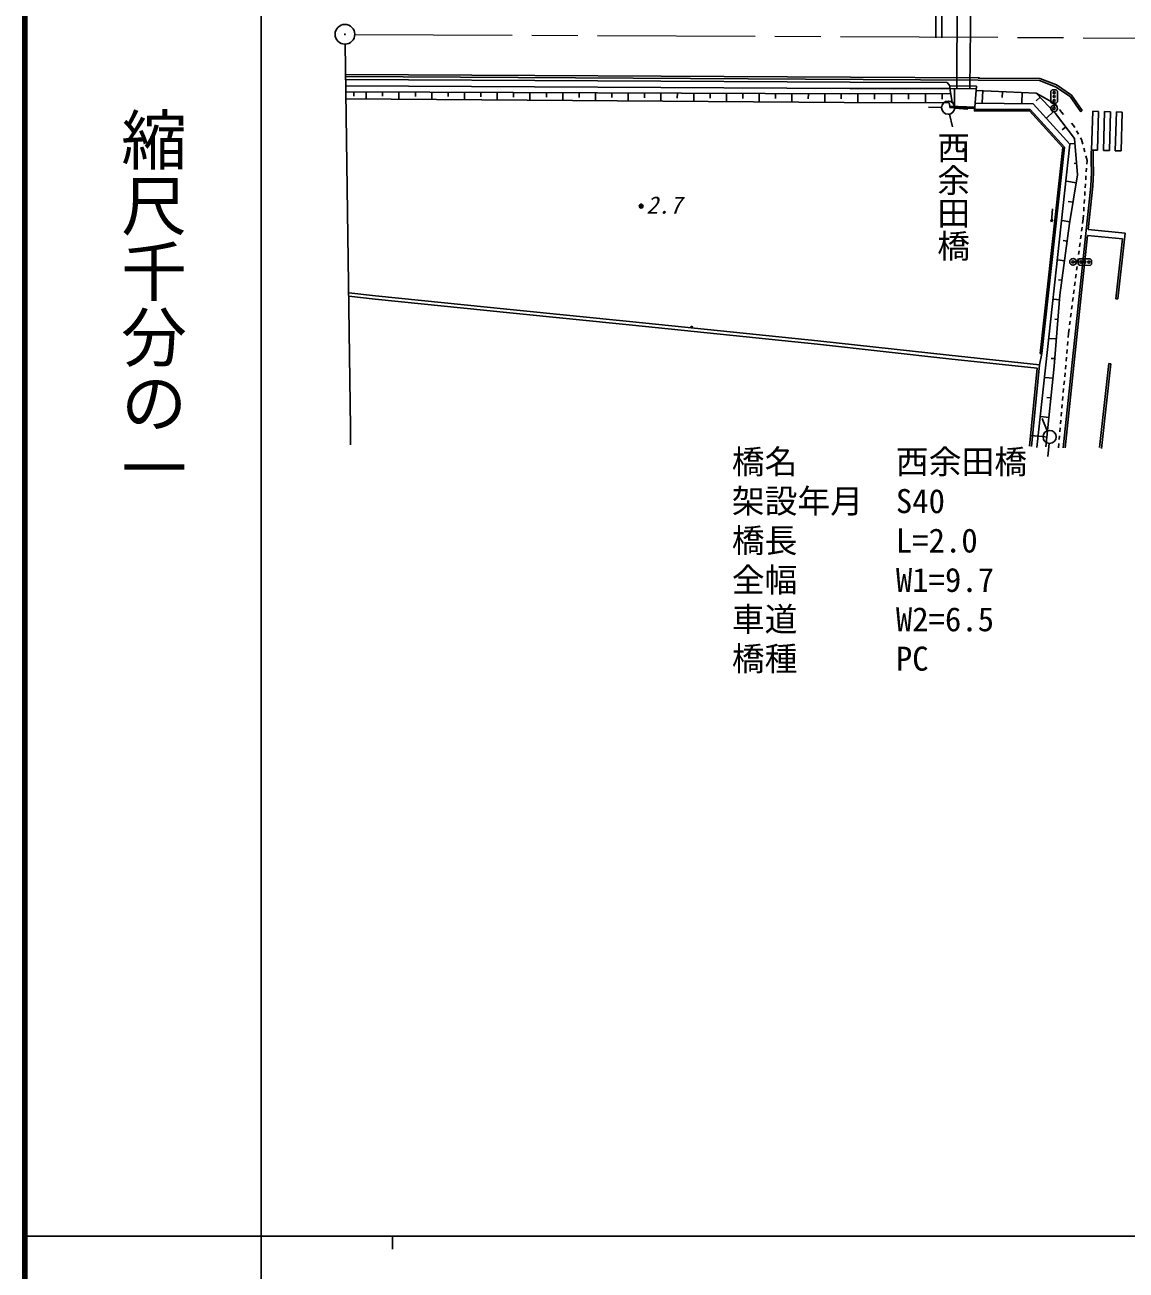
# Model space of a CAD drawing. Units: millimetres, scale not verified. Extents: x 40000 to 680000, y 20000 to 380000.
# Drawn here: x 40000 to 123900, y 202409 to 297259 of the extents above; entities that cross this region are included whole.
import ezdxf
from ezdxf.enums import TextEntityAlignment as Align

# ---------------------------------------------------------------- set-up
doc = ezdxf.new("R2010")
doc.units = ezdxf.units.MM
doc.header["$LTSCALE"] = 1000
doc.linetypes.add('CHAIN', pattern=[18.5, 12, -1.5, 3.5, -1.5])
for name, color, linetype, lineweight in [('M-BGD', 7, 'Continuous', 25), ('M-BMK', 2, 'CHAIN', 13), ('M-BMK-OTRS', 5, 'Continuous', 25), ('M-BMK-SRVR', 3, 'Continuous', 25), ('M-STR-STR1', 1, 'Continuous', 25), ('M-TTL', 2, 'Continuous', 140), ('M-TTL-BAND', 7, 'Continuous', 25)]:
    doc.layers.add(name, color=color, linetype=linetype, lineweight=lineweight)
doc.styles.add('@ＭＳ ゴシック', font='')
doc.styles.add('ＭＳ ゴシック', font='')
doc.styles.get('@ＭＳ ゴシック').set_extended_font_data('@MS Gothic')
doc.styles.get('ＭＳ ゴシック').set_extended_font_data('MS Gothic')

msp = doc.modelspace()

# ---------------------------------------------------------------- linework, layer by layer
at = {"layer": 'M-BGD'}
for p, q in [((109411, 299247), (109416, 296263)), ((109861, 299248), (109866, 296264)), ((102894, 293282), (64427, 293493)), ((112631, 293061), (64429, 293329)), ((102865, 292893), (64432, 293099)), ((112721, 293218), (102894, 293282)), ((117328, 293171), (112632, 293211)), ((118593, 292688), (117328, 293171)), ((64439, 292611), (102841, 292407)), ((64445, 292171), (102808, 292006)), ((65074, 292168), (65072, 291839)), ((66007, 292164), (66005, 291613)), ((67254, 292159), (67253, 291826)), ((68502, 292153), (68500, 291595)), ((69749, 292148), (69748, 291811)), ((70997, 292143), (70995, 291577)), ((102841, 292407), (110473, 292411)), ((110257, 292870), (102865, 292893)), ((110476, 292611), (110257, 292870)), ((110473, 292411), (110476, 292611)), ((112492, 292388), (110473, 292411)), ((110473, 292411), (110648, 291363)), ((112494, 292588), (110476, 292611)), ((110822, 291300), (110814, 292402)), ((112494, 292588), (112347, 290700)), ((112468, 292251), (117059, 292059)), ((117300, 293022), (112631, 293061)), ((112982, 292229), (112945, 291343)), ((114481, 292167), (114462, 291723)), ((118523, 292554), (117300, 293022)), ((118164, 291405), (118168, 292205)), ((118569, 292302), (118269, 292304)), ((119631, 291796), (118523, 292554)), ((119738, 291904), (118593, 292688)), ((118668, 292202), (118664, 291402)), ((64453, 291624), (102431, 291354)), ((72244, 292137), (72243, 291796)), ((73492, 292132), (73489, 291560)), ((74739, 292127), (74738, 291781)), ((75987, 292121), (75984, 291542)), ((77234, 292116), (77233, 291766)), ((78482, 292110), (78479, 291524)), ((79730, 292105), (79728, 291751)), ((80977, 292100), (80974, 291506)), ((82225, 292094), (82223, 291736)), ((83472, 292089), (83469, 291489)), ((84720, 292084), (84718, 291721)), ((85967, 292078), (85964, 291471)), ((87215, 292073), (87213, 291706)), ((88462, 292067), (88459, 291453)), ((89710, 292062), (89708, 291691)), ((90957, 292057), (90954, 291436)), ((92205, 292051), (92203, 291677)), ((93452, 292046), (93449, 291418)), ((94700, 292041), (94698, 291662)), ((95947, 292035), (95944, 291400)), ((97195, 292030), (97193, 291647)), ((98442, 292024), (98439, 291382)), ((99690, 292019), (99688, 291632)), ((100937, 292014), (100934, 291365)), ((102185, 292008), (102183, 291617)), ((102431, 291354), (110425, 291331)), ((102808, 292006), (110536, 292022)), ((103452, 292007), (103454, 291348)), ((104740, 292010), (104741, 291607)), ((106028, 292012), (106030, 291331)), ((107316, 292015), (107317, 291600)), ((108604, 292018), (108606, 291314)), ((109892, 292021), (109893, 291592)), ((110425, 291331), (110469, 291079)), ((110648, 291363), (110822, 291300)), ((110822, 291300), (110829, 291062)), ((112394, 291299), (116822, 291252)), ((115979, 292104), (115946, 291311)), ((116822, 291252), (119603, 288181)), ((117346, 291753), (117057, 291482)), ((117059, 292059), (118495, 291249)), ((117059, 292059), (118511, 290513)), ((118564, 291302), (118264, 291304)), ((118414, 291303), (118412, 290987)), ((118648, 291051), (118495, 291249)), ((120443, 290648), (119631, 291796)), ((120565, 290734), (119738, 291904)), ((109848, 290966), (108848, 290989)), ((110453, 290465), (110664, 289488)), ((110469, 291079), (110464, 290979)), ((112363, 290900), (110464, 290979)), ((112367, 291000), (110469, 291079)), ((110846, 290917), (111843, 290844)), ((116536, 290701), (112347, 290700)), ((116590, 290821), (112356, 290820)), ((119069, 287910), (116536, 290701)), ((119194, 287951), (116590, 290821)), ((118373, 290660), (117861, 290179)), ((118511, 290513), (119977, 288616)), ((118983, 290614), (118830, 290813)), ((119143, 290435), (118983, 290614)), ((120443, 290648), (120565, 290734)), ((121271, 287727), (121353, 290679)), ((121353, 290679), (121803, 290667)), ((121803, 290667), (121721, 287714)), ((122173, 287702), (122255, 290654)), ((122255, 290654), (122705, 290642)), ((122705, 290642), (122623, 287689)), ((123076, 287677), (123158, 290629)), ((123158, 290629), (123608, 290617)), ((123608, 290617), (123526, 287664)), ((119305, 289485), (119027, 289271)), ((119904, 289586), (119744, 289765)), ((119985, 289445), (119904, 289586)), ((119977, 288616), (120198, 285836)), ((120282, 288924), (120133, 289185)), ((120511, 288523), (120431, 288664)), ((120604, 288164), (120511, 288523)), ((119603, 288181), (117097, 265067)), ((117357, 272232), (119069, 287910)), ((117477, 272219), (119194, 287951)), ((120009, 288216), (119651, 288188)), ((120754, 287583), (120679, 287873)), ((121238, 287657), (121250, 286905)), ((121721, 287714), (121271, 287727)), ((121388, 287660), (121400, 286907)), ((122623, 287689), (122173, 287702)), ((123526, 287664), (123076, 287677)), ((120127, 286721), (119948, 286707)), ((120921, 286933), (120828, 287292)), ((120903, 286657), (120921, 286933)), ((121250, 286905), (121265, 286028)), ((121400, 286907), (121415, 286026)), ((120198, 285836), (119594, 282141)), ((120824, 285460), (120844, 285759)), ((120864, 286058), (120883, 286358)), ((121265, 286028), (121219, 284984)), ((121415, 286026), (121369, 284973)), ((121219, 284984), (119100, 265037)), ((120099, 285232), (119347, 285354)), ((120746, 284262), (120766, 284562)), ((120785, 284861), (120805, 285160)), ((121369, 284973), (121019, 281675)), ((119857, 283751), (119481, 283813)), ((120707, 283663), (120726, 283963)), ((118296, 283260), (118225, 282263)), ((120630, 282489), (120648, 282765)), ((120668, 283065), (120687, 283364)), ((118225, 282263), (118161, 282418)), ((118161, 282418), (118310, 282407)), ((118310, 282407), (118225, 282263)), ((119594, 282141), (118847, 276666)), ((119615, 282271), (119023, 282368)), ((120510, 281546), (120548, 281843)), ((120586, 282141), (120630, 282489)), ((119409, 280785), (119112, 280826)), ((120971, 281227), (119251, 265035)), ((120434, 280951), (120472, 281248)), ((123623, 280957), (120971, 281227)), ((123821, 281389), (121019, 281675)), ((123120, 276401), (123623, 280957)), ((123270, 276385), (123821, 281389)), ((123672, 281404), (123672, 281405)), ((123775, 280941), (123772, 280942)), ((120282, 279760), (120320, 280058)), ((120358, 280355), (120396, 280653)), ((119206, 279299), (118698, 279368)), ((120256, 279201), (119940, 279205)), ((120130, 278570), (120168, 278867)), ((120206, 279165), (120244, 279463)), ((120254, 279051), (120258, 279351)), ((121153, 278940), (120353, 278950)), ((120359, 279450), (121159, 279440)), ((121254, 279038), (121258, 279338)), ((120055, 277975), (120093, 278272)), ((119004, 277813), (118750, 277847)), ((119903, 276784), (119941, 277082)), ((119979, 277379), (120017, 277677)), ((66702, 276628), (64668, 276843)), ((66676, 276380), (64670, 276591)), ((76944, 275333), (66676, 276380)), ((76969, 275582), (66702, 276628)), ((118820, 276324), (118372, 276360)), ((118847, 276666), (118419, 271268)), ((119827, 276189), (119865, 276487)), ((123270, 276385), (123120, 276401)), ((86300, 274383), (76944, 275333)), ((86326, 274631), (76969, 275582)), ((119675, 274999), (119713, 275296)), ((119751, 275594), (119789, 275891)), ((100394, 272939), (86300, 274383)), ((100420, 273188), (86326, 274631)), ((118702, 274829), (118477, 274847)), ((119600, 274403), (119637, 274701)), ((110432, 272099), (100420, 273188)), ((118583, 273334), (118048, 273376)), ((119488, 273436), (119517, 273758)), ((119517, 273758), (119562, 274106)), ((110404, 271830), (100394, 272939)), ((117477, 272219), (117357, 272232)), ((119381, 272241), (119408, 272539)), ((119435, 272838), (119462, 273137)), ((117135, 271124), (110404, 271830)), ((117311, 271377), (110432, 272099)), ((116681, 265144), (117311, 271377)), ((117477, 272219), (117311, 271377)), ((118464, 271838), (118197, 271860)), ((119274, 271045), (119301, 271344)), ((119328, 271643), (119355, 271942)), ((121881, 265070), (122581, 271462)), ((122022, 264982), (122730, 271446)), ((122581, 271462), (122730, 271446)), ((116534, 265176), (117135, 271124)), ((118325, 270345), (117726, 270406)), ((118419, 271268), (117792, 265112)), ((119221, 270448), (119248, 270747)), ((119114, 269253), (119141, 269551)), ((119167, 269850), (119194, 270149)), ((118173, 268853), (117873, 268883)), ((119061, 268655), (119087, 268954)), ((118954, 267460), (118980, 267759)), ((119007, 268057), (119034, 268356)), ((118021, 267360), (117402, 267423)), ((117887, 266339), (117513, 267266)), ((118847, 266265), (118873, 266563)), ((118900, 266862), (118927, 267161)), ((117576, 265915), (116579, 265994)), ((117869, 265868), (117560, 265900)), ((118793, 265667), (118820, 265966)), ((118028, 265377), (117935, 264382)), ((118738, 265046), (118766, 265368))]:
    msp.add_line(p, q, dxfattribs=at)
for centre, radius in [((118418, 292103), 83.3), ((110347, 290954), 500), ((118415, 291503), 83.3), ((118416, 291803), 83.3), ((118411, 290903), 250), ((118411, 290903), 83.3), ((86953, 283455), 150), ((86953, 283455), 90), ((86953, 283455), 30), ((119856, 279206), 250), ((119856, 279206), 83.3), ((120456, 279198), 83.3), ((120756, 279195), 83.3), ((121056, 279191), 83.3), ((90800, 274235), 60), ((90800, 274235), 40), ((90800, 274235), 20), ((118074, 265875), 500)]:
    msp.add_circle(centre, radius, dxfattribs=at)
for centre, radius, start, end in [((118311, 292161), 150, 106.4729, 162.91479), ((118512, 292147), 166, 19.39771, 69.98975), ((118299, 291438), 139, 194.00732, 255.38013), ((118526, 291441), 144, 285.2251, 344.16211), ((120393, 279088), 144, 194.81641, 253.75342), ((120392, 279315), 139, 103.59839, 164.97144), ((121099, 279096), 166, 288.98877, 339.58081), ((121114, 279297), 150, 16.06397, 72.50586)]:
    msp.add_arc(centre, radius, start, end, dxfattribs=at)
at = {"layer": 'M-BMK'}
msp.add_line((65135, 296539), (128829, 296245), dxfattribs=at)
at = {"layer": 'M-BMK-OTRS'}
for p, q in [((64395, 295793), (64797, 266598)), ((64797, 266598), (64815, 265273))]:
    msp.add_line(p, q, dxfattribs=at)
at = {"layer": 'M-BMK-SRVR'}
for radius in [750, 30]:
    msp.add_circle((64385, 296543), radius, dxfattribs=at)
at = {"layer": 'M-STR-STR1'}
for p, q in [((111034, 300296), (111009, 292405)), ((111994, 292393), (112071, 300313))]:
    msp.add_line(p, q, dxfattribs=at)
at = {"layer": 'M-TTL'}
msp.add_line((40000, 380000), (40000, 20000), dxfattribs=at)
at = {"layer": 'M-TTL-BAND'}
for p, q in [((58000, 370000), (58000, 20000)), ((40000, 205000), (579000, 205000)), ((68000, 205000), (68000, 204000))]:
    msp.add_line(p, q, dxfattribs=at)

# ---------------------------------------------------------------- texts
at = {"layer": 'M-BGD', "style": 'ＭＳ ゴシック', "oblique": 15}
msp.add_text('2.7', height=1320, dxfattribs=at).set_placement((87341, 282484), align=Align.BOTTOM_LEFT)
at = {"layer": 'M-STR-STR1', "style": '@ＭＳ ゴシック'}
msp.add_text('西余田橋\u3000', height=1833, rotation=270, dxfattribs=at).set_placement((109265, 289193), align=Align.BOTTOM_LEFT)
at = {"layer": 'M-STR-STR1', "style": 'ＭＳ ゴシック'}
for s, p in [('橋名\u3000\u3000\u3000西余田橋 ', (93858, 262519)), ('架設年月\u3000S40', (93858, 259519)), ('橋長\u3000\u3000\u3000L=2.0', (93858, 256519)), ('全幅\u3000\u3000\u3000W1=9.7', (93858, 253519)), ('車道\u3000\u3000\u3000W2=6.5', (93858, 250519)), ('橋種\u3000\u3000\u3000PC', (93858, 247519))]:
    msp.add_text(s, height=1833, dxfattribs=at).set_placement(p, align=Align.BOTTOM_LEFT)
at = {"layer": 'M-TTL-BAND', "style": '@ＭＳ ゴシック'}
msp.add_text('縮尺千分の一', height=3666, rotation=270, dxfattribs=at).set_placement((49777, 261030), align=Align.MIDDLE_RIGHT)

doc.saveas('drawing.dxf')
